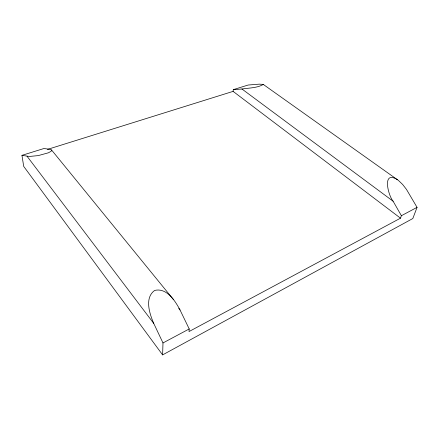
<?xml version="1.0" encoding="UTF-8"?>
<svg xmlns="http://www.w3.org/2000/svg" width="439" height="439" viewBox="0 0 439 439"><rect width="100%" height="100%" fill="white"/><g stroke="black" fill="none" stroke-linecap="round" stroke-linejoin="round"><path stroke-width="0.66" d="M417.05 207.356L412.819 218.534L162.617 354.893L162.99 342.947L153.738 323.417C149.556 313.682 144.299 298.021 154.616 290.442C166.672 287.441 175.21 300.874 180.039 309.994L189.214 328.948L189.022 331.56L400.505 218.172L401.389 215.714L417.05 207.356L406.454 189.368L402.623 184.457L398.491 180.484L263.257 84.409L259.405 84.14L248.145 85.029L233.29 89.644L233.104 91.378L400.505 218.172M162.99 342.947L189.214 328.948M47.439 149.419L233.104 91.378M162.617 354.893L23.706 166.397L21.95 155.346L43.922 148.519L50.024 149.326L51.5 149.908L173.389 299.469M233.29 89.644L241.96 89.002C248.842 87.965 257.753 87.937 263.279 84.425M21.95 155.346L29.369 156.46L38.242 155.598L48.405 152.799L51.149 151.268L51.604 150.028M397.482 179.716C381.645 169.734 388.158 195.547 393.13 201.243L401.389 215.714M241.96 89.002L393.13 201.243M178.744 308.397L180.039 309.994M27.07 156.268L153.738 323.417"/></g></svg>
